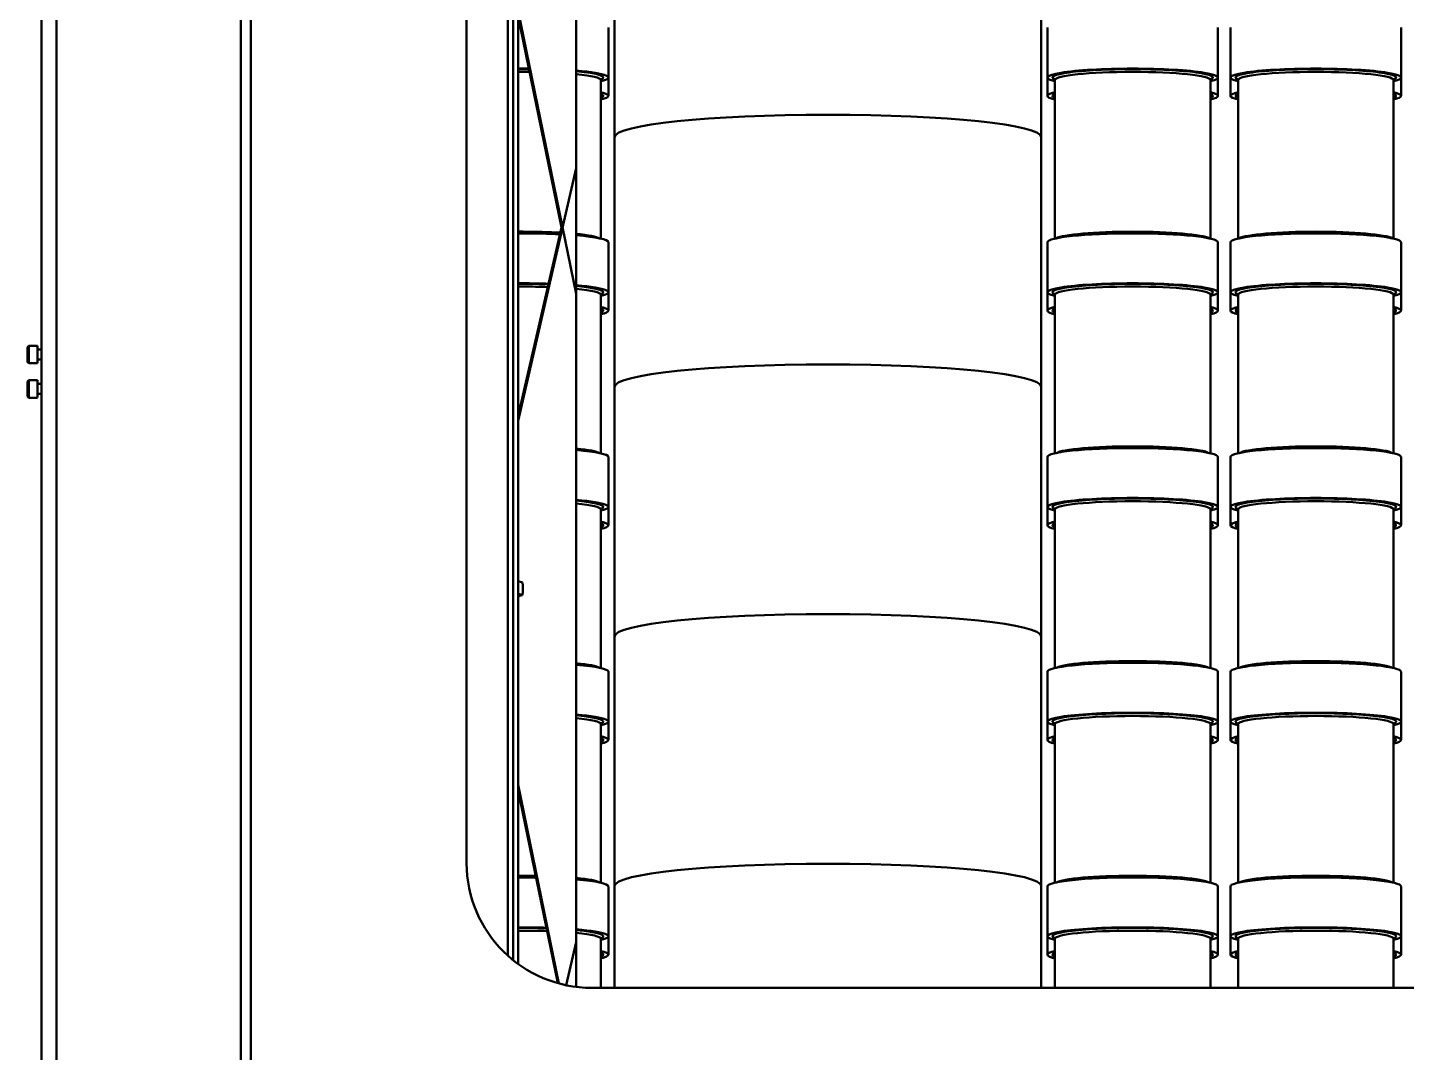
# Model space of a CAD drawing. Header units: millimetres. Extents: x 4915 to 15267, y 4787 to 10268.
# Drawn here: x 9038 to 9588, y 6570 to 6979 of the extents above; entities that cross this region are included whole.
import ezdxf

# ---------------------------------------------------------------- set-up
doc = ezdxf.new("R2010")
doc.units = ezdxf.units.MM
doc.layers.add('外形線', color=7, linetype='Continuous', lineweight=50)

msp = doc.modelspace()

# ---------------------------------------------------------------- linework, layer by layer
at = {"layer": '外形線'}
for p, q in [((9043.71, 7935.04), (9043.71, 5261.87)), ((9049.71, 5261.87), (9049.71, 7935.67)), ((9123.21, 6539.2), (9123.21, 7618.83)), ((9127.21, 6539.2), (9127.21, 7618.83)), ((9233.71, 6605.54), (9233.71, 7580.7)), ((9229.71, 6608.78), (9229.71, 7577.47)), ((9231.71, 6607.07), (9231.71, 7579.17)), ((9213.21, 6645.69), (9213.21, 7540.76)), ((9256.92, 7230.8), (9256.92, 6872.5)), ((9272.22, 7034.37), (9272.22, 6934.91)), ((9442.22, 7034.37), (9442.22, 6934.91)), ((9256.92, 6872.5), (9233.71, 6985.2)), ((9233.71, 6982.93), (9251.02, 6898.89)), ((9269.71, 6958.63), (9269.71, 6978.52)), ((9444.71, 6958.63), (9444.71, 6978.52)), ((9512.71, 6958.63), (9512.71, 6978.52)), ((9517.71, 6958.63), (9517.71, 6978.52)), ((9585.71, 6958.63), (9585.71, 6978.52)), ((9269.71, 6951.32), (9269.71, 6958.63)), ((9444.71, 6951.32), (9444.71, 6958.63)), ((9512.71, 6951.32), (9512.71, 6958.63)), ((9517.71, 6951.32), (9517.71, 6958.63)), ((9585.71, 6951.32), (9585.71, 6958.63)), ((9266.71, 6894.45), (9266.71, 6957.64)), ((9447.71, 6894.45), (9447.71, 6957.64)), ((9509.71, 6894.45), (9509.71, 6957.64)), ((9520.71, 6894.45), (9520.71, 6957.64)), ((9582.71, 6894.45), (9582.71, 6957.64)), ((9272.22, 6934.91), (9272.22, 6835.46)), ((9442.22, 6934.91), (9442.22, 6835.46)), ((9233.71, 6821.81), (9256.92, 6922.5)), ((9256.92, 6922.5), (9256.92, 6596.36)), ((9251.02, 6898.89), (9233.71, 6823.8)), ((9269.71, 6873.1), (9269.71, 6893)), ((9444.71, 6873.1), (9444.71, 6893)), ((9512.71, 6873.1), (9512.71, 6893)), ((9517.71, 6873.1), (9517.71, 6893)), ((9585.71, 6873.1), (9585.71, 6893)), ((9266.71, 6808.93), (9266.71, 6872.11)), ((9269.71, 6865.79), (9269.71, 6873.1)), ((9444.71, 6865.79), (9444.71, 6873.1)), ((9447.71, 6808.93), (9447.71, 6872.11)), ((9509.71, 6808.93), (9509.71, 6872.11)), ((9512.71, 6865.79), (9512.71, 6873.1)), ((9517.71, 6865.79), (9517.71, 6873.1)), ((9520.71, 6808.93), (9520.71, 6872.11)), ((9582.71, 6808.93), (9582.71, 6872.11)), ((9585.71, 6865.79), (9585.71, 6873.1)), ((9038.21, 6851.28), (9038.71, 6851.78)), ((9038.21, 6845.28), (9038.21, 6851.28)), ((9042.21, 6851.78), (9038.71, 6851.78)), ((9038.71, 6851.78), (9038.71, 6844.78)), ((9042.21, 6844.78), (9042.21, 6851.78)), ((9042.21, 6850.28), (9043.71, 6850.28)), ((9038.21, 6845.28), (9038.71, 6844.78)), ((9042.21, 6844.78), (9038.71, 6844.78)), ((9042.21, 6846.28), (9043.71, 6846.28)), ((9038.21, 6837.58), (9038.71, 6838.08)), ((9038.21, 6831.59), (9038.21, 6837.58)), ((9042.21, 6838.08), (9038.71, 6838.08)), ((9038.71, 6838.08), (9038.71, 6831.1)), ((9042.21, 6831.1), (9042.21, 6838.08)), ((9042.21, 6836.58), (9043.71, 6836.58)), ((9042.21, 6832.58), (9043.71, 6832.58)), ((9272.22, 6835.46), (9272.22, 6736.01)), ((9442.22, 6835.46), (9442.22, 6736.01)), ((9038.21, 6831.58), (9038.71, 6831.08)), ((9042.21, 6831.08), (9038.71, 6831.08)), ((9269.71, 6787.58), (9269.71, 6807.47)), ((9444.71, 6787.58), (9444.71, 6807.47)), ((9512.71, 6787.58), (9512.71, 6807.47)), ((9517.71, 6787.58), (9517.71, 6807.47)), ((9585.71, 6787.58), (9585.71, 6807.47)), ((9266.71, 6723.4), (9266.71, 6786.58)), ((9269.71, 6780.26), (9269.71, 6787.58)), ((9444.71, 6780.26), (9444.71, 6787.58)), ((9447.71, 6723.4), (9447.71, 6786.58)), ((9509.71, 6723.4), (9509.71, 6786.58)), ((9512.71, 6780.26), (9512.71, 6787.58)), ((9517.71, 6780.26), (9517.71, 6787.58)), ((9520.71, 6723.4), (9520.71, 6786.58)), ((9582.71, 6723.4), (9582.71, 6786.58)), ((9585.71, 6780.26), (9585.71, 6787.58)), ((9235.51, 6757.48), (9233.71, 6757.95)), ((9233.71, 6752.95), (9235.51, 6752.49)), ((9272.22, 6736.01), (9272.22, 6636.56)), ((9442.22, 6736.01), (9442.22, 6636.56)), ((9269.71, 6702.05), (9269.71, 6721.94)), ((9444.71, 6702.05), (9444.71, 6721.94)), ((9512.71, 6702.05), (9512.71, 6721.94)), ((9517.71, 6702.05), (9517.71, 6721.94)), ((9585.71, 6702.05), (9585.71, 6721.94)), ((9266.71, 6637.87), (9266.71, 6701.05)), ((9269.71, 6694.73), (9269.71, 6702.05)), ((9444.71, 6694.73), (9444.71, 6702.05)), ((9447.71, 6637.87), (9447.71, 6701.05)), ((9509.71, 6637.87), (9509.71, 6701.05)), ((9512.71, 6694.73), (9512.71, 6702.05)), ((9517.71, 6694.73), (9517.71, 6702.05)), ((9520.71, 6637.87), (9520.71, 6701.05)), ((9582.71, 6637.87), (9582.71, 6701.05)), ((9585.71, 6694.73), (9585.71, 6702.05)), ((9250.01, 6597.73), (9233.71, 6676.9)), ((9233.71, 6674.63), (9249.52, 6597.87)), ((9269.71, 6616.52), (9269.71, 6636.41)), ((9272.22, 6636.56), (9272.22, 6595.97)), ((9442.22, 6636.56), (9442.22, 6595.97)), ((9444.71, 6616.52), (9444.71, 6636.41)), ((9512.71, 6616.52), (9512.71, 6636.41)), ((9517.71, 6616.52), (9517.71, 6636.41)), ((9585.71, 6616.52), (9585.71, 6636.41)), ((9272.21, 6619), (9272.21, 6595.97)), ((9252.96, 6597.02), (9256.92, 6614.19)), ((9256.92, 6614.19), (9256.92, 6596.36)), ((9266.71, 6595.97), (9266.71, 6615.52)), ((9269.71, 6609.2), (9269.71, 6616.52)), ((9444.71, 6609.2), (9444.71, 6616.52)), ((9447.71, 6595.97), (9447.71, 6615.52)), ((9509.71, 6595.97), (9509.71, 6615.52)), ((9512.71, 6609.2), (9512.71, 6616.52)), ((9517.71, 6609.2), (9517.71, 6616.52)), ((9520.71, 6595.97), (9520.71, 6615.52)), ((9582.71, 6595.97), (9582.71, 6615.52)), ((9585.71, 6609.2), (9585.71, 6616.52)), ((9765.21, 6595.97), (9263.21, 6595.97))]:
    msp.add_line(p, q, dxfattribs=at).dxf.unprotected_set("ltscale", 0)
for points in [[(9266.83, 6958), (9266.83, 6958), (9266.83, 6958), (9266.83, 6957.99), (9266.82, 6957.99), (9266.82, 6957.98), (9266.81, 6957.97), (9266.81, 6957.96), (9266.8, 6957.95), (9266.8, 6957.94), (9266.79, 6957.93), (9266.78, 6957.92), (9266.77, 6957.9), (9266.77, 6957.89), (9266.76, 6957.87), (9266.75, 6957.85), (9266.74, 6957.83), (9266.74, 6957.81), (9266.73, 6957.79), (9266.73, 6957.77), (9266.72, 6957.74), (9266.72, 6957.72), (9266.72, 6957.69), (9266.71, 6957.67), (9266.71, 6957.64)], [(9447.71, 6957.64), (9447.71, 6957.67), (9447.71, 6957.69), (9447.71, 6957.72), (9447.71, 6957.74), (9447.7, 6957.77), (9447.7, 6957.79), (9447.69, 6957.81), (9447.68, 6957.83), (9447.68, 6957.85), (9447.67, 6957.87), (9447.66, 6957.89), (9447.65, 6957.9), (9447.65, 6957.92), (9447.64, 6957.93), (9447.63, 6957.94), (9447.63, 6957.95), (9447.62, 6957.96), (9447.61, 6957.97), (9447.61, 6957.98), (9447.6, 6957.99), (9447.6, 6957.99), (9447.6, 6958), (9447.6, 6958), (9447.59, 6958)], [(9509.83, 6958), (9509.83, 6958), (9509.83, 6958), (9509.83, 6957.99), (9509.82, 6957.99), (9509.82, 6957.98), (9509.81, 6957.97), (9509.81, 6957.96), (9509.8, 6957.95), (9509.8, 6957.94), (9509.79, 6957.93), (9509.78, 6957.92), (9509.77, 6957.9), (9509.77, 6957.89), (9509.76, 6957.87), (9509.75, 6957.85), (9509.74, 6957.83), (9509.74, 6957.81), (9509.73, 6957.79), (9509.73, 6957.77), (9509.72, 6957.74), (9509.72, 6957.72), (9509.72, 6957.69), (9509.71, 6957.67), (9509.71, 6957.64)], [(9520.71, 6957.64), (9520.71, 6957.67), (9520.71, 6957.69), (9520.71, 6957.72), (9520.71, 6957.74), (9520.7, 6957.77), (9520.7, 6957.79), (9520.69, 6957.81), (9520.68, 6957.83), (9520.68, 6957.85), (9520.67, 6957.87), (9520.66, 6957.89), (9520.65, 6957.9), (9520.65, 6957.92), (9520.64, 6957.93), (9520.63, 6957.94), (9520.63, 6957.95), (9520.62, 6957.96), (9520.61, 6957.97), (9520.61, 6957.98), (9520.6, 6957.99), (9520.6, 6957.99), (9520.6, 6958), (9520.59, 6958), (9520.59, 6958)], [(9582.83, 6958), (9582.83, 6958), (9582.83, 6958), (9582.83, 6957.99), (9582.82, 6957.99), (9582.82, 6957.98), (9582.81, 6957.97), (9582.81, 6957.96), (9582.8, 6957.95), (9582.8, 6957.94), (9582.79, 6957.93), (9582.78, 6957.92), (9582.77, 6957.9), (9582.77, 6957.89), (9582.76, 6957.87), (9582.75, 6957.85), (9582.74, 6957.83), (9582.74, 6957.81), (9582.73, 6957.79), (9582.73, 6957.77), (9582.72, 6957.74), (9582.72, 6957.72), (9582.72, 6957.69), (9582.71, 6957.67), (9582.71, 6957.64)], [(9266.83, 6950.68), (9266.83, 6950.68), (9266.83, 6950.68), (9266.83, 6950.68), (9266.82, 6950.67), (9266.82, 6950.66), (9266.81, 6950.66), (9266.81, 6950.65), (9266.8, 6950.64), (9266.8, 6950.63), (9266.79, 6950.61), (9266.78, 6950.6), (9266.77, 6950.59), (9266.77, 6950.57), (9266.76, 6950.55), (9266.75, 6950.53), (9266.74, 6950.51), (9266.74, 6950.49), (9266.73, 6950.47), (9266.73, 6950.45), (9266.72, 6950.43), (9266.72, 6950.4), (9266.72, 6950.38), (9266.71, 6950.35), (9266.71, 6950.32)], [(9447.71, 6950.32), (9447.71, 6950.35), (9447.71, 6950.38), (9447.71, 6950.4), (9447.71, 6950.42), (9447.7, 6950.45), (9447.7, 6950.47), (9447.69, 6950.49), (9447.68, 6950.51), (9447.68, 6950.53), (9447.67, 6950.55), (9447.66, 6950.57), (9447.65, 6950.58), (9447.65, 6950.6), (9447.64, 6950.61), (9447.63, 6950.63), (9447.63, 6950.64), (9447.62, 6950.65), (9447.61, 6950.66), (9447.61, 6950.66), (9447.6, 6950.67), (9447.6, 6950.67), (9447.6, 6950.68), (9447.6, 6950.68), (9447.59, 6950.68)], [(9509.83, 6950.68), (9509.83, 6950.68), (9509.83, 6950.68), (9509.83, 6950.68), (9509.82, 6950.67), (9509.82, 6950.66), (9509.81, 6950.66), (9509.81, 6950.65), (9509.8, 6950.64), (9509.8, 6950.63), (9509.79, 6950.61), (9509.78, 6950.6), (9509.77, 6950.59), (9509.77, 6950.57), (9509.76, 6950.55), (9509.75, 6950.53), (9509.74, 6950.51), (9509.74, 6950.49), (9509.73, 6950.47), (9509.73, 6950.45), (9509.72, 6950.43), (9509.72, 6950.4), (9509.72, 6950.38), (9509.71, 6950.35), (9509.71, 6950.32)], [(9520.71, 6950.32), (9520.71, 6950.35), (9520.71, 6950.38), (9520.71, 6950.4), (9520.71, 6950.42), (9520.7, 6950.45), (9520.7, 6950.47), (9520.69, 6950.49), (9520.68, 6950.51), (9520.68, 6950.53), (9520.67, 6950.55), (9520.66, 6950.57), (9520.65, 6950.58), (9520.65, 6950.6), (9520.64, 6950.61), (9520.63, 6950.63), (9520.63, 6950.64), (9520.62, 6950.65), (9520.61, 6950.66), (9520.61, 6950.66), (9520.6, 6950.67), (9520.6, 6950.67), (9520.6, 6950.68), (9520.59, 6950.68), (9520.59, 6950.68)], [(9582.83, 6950.68), (9582.83, 6950.68), (9582.83, 6950.68), (9582.83, 6950.68), (9582.82, 6950.67), (9582.82, 6950.66), (9582.81, 6950.66), (9582.81, 6950.65), (9582.8, 6950.64), (9582.8, 6950.63), (9582.79, 6950.61), (9582.78, 6950.6), (9582.77, 6950.59), (9582.77, 6950.57), (9582.76, 6950.55), (9582.75, 6950.53), (9582.74, 6950.51), (9582.74, 6950.49), (9582.73, 6950.47), (9582.73, 6950.45), (9582.72, 6950.43), (9582.72, 6950.4), (9582.72, 6950.38), (9582.71, 6950.35), (9582.71, 6950.32)], [(9266.83, 6872.47), (9266.83, 6872.47), (9266.83, 6872.47), (9266.83, 6872.46), (9266.82, 6872.46), (9266.82, 6872.45), (9266.81, 6872.44), (9266.81, 6872.44), (9266.8, 6872.43), (9266.8, 6872.41), (9266.79, 6872.4), (9266.78, 6872.39), (9266.77, 6872.37), (9266.77, 6872.36), (9266.76, 6872.34), (9266.75, 6872.32), (9266.74, 6872.3), (9266.74, 6872.28), (9266.73, 6872.26), (9266.73, 6872.24), (9266.72, 6872.21), (9266.72, 6872.19), (9266.72, 6872.16), (9266.71, 6872.14), (9266.71, 6872.11)], [(9447.71, 6872.11), (9447.71, 6872.14), (9447.71, 6872.16), (9447.71, 6872.19), (9447.71, 6872.21), (9447.7, 6872.24), (9447.7, 6872.26), (9447.69, 6872.28), (9447.68, 6872.3), (9447.68, 6872.32), (9447.67, 6872.34), (9447.66, 6872.36), (9447.65, 6872.37), (9447.65, 6872.39), (9447.64, 6872.4), (9447.63, 6872.41), (9447.63, 6872.43), (9447.62, 6872.44), (9447.61, 6872.44), (9447.61, 6872.45), (9447.6, 6872.46), (9447.6, 6872.46), (9447.6, 6872.47), (9447.6, 6872.47), (9447.59, 6872.47)], [(9509.83, 6872.47), (9509.83, 6872.47), (9509.83, 6872.47), (9509.83, 6872.46), (9509.82, 6872.46), (9509.82, 6872.45), (9509.81, 6872.44), (9509.81, 6872.44), (9509.8, 6872.43), (9509.8, 6872.41), (9509.79, 6872.4), (9509.78, 6872.39), (9509.77, 6872.37), (9509.77, 6872.36), (9509.76, 6872.34), (9509.75, 6872.32), (9509.74, 6872.3), (9509.74, 6872.28), (9509.73, 6872.26), (9509.73, 6872.24), (9509.72, 6872.21), (9509.72, 6872.19), (9509.72, 6872.16), (9509.71, 6872.14), (9509.71, 6872.11)], [(9520.71, 6872.11), (9520.71, 6872.14), (9520.71, 6872.16), (9520.71, 6872.19), (9520.71, 6872.21), (9520.7, 6872.24), (9520.7, 6872.26), (9520.69, 6872.28), (9520.68, 6872.3), (9520.68, 6872.32), (9520.67, 6872.34), (9520.66, 6872.36), (9520.65, 6872.37), (9520.65, 6872.39), (9520.64, 6872.4), (9520.63, 6872.41), (9520.63, 6872.43), (9520.62, 6872.44), (9520.61, 6872.44), (9520.61, 6872.45), (9520.6, 6872.46), (9520.6, 6872.46), (9520.6, 6872.47), (9520.59, 6872.47), (9520.59, 6872.47)], [(9582.83, 6872.47), (9582.83, 6872.47), (9582.83, 6872.47), (9582.83, 6872.46), (9582.82, 6872.46), (9582.82, 6872.45), (9582.81, 6872.44), (9582.81, 6872.44), (9582.8, 6872.43), (9582.8, 6872.41), (9582.79, 6872.4), (9582.78, 6872.39), (9582.77, 6872.37), (9582.77, 6872.36), (9582.76, 6872.34), (9582.75, 6872.32), (9582.74, 6872.3), (9582.74, 6872.28), (9582.73, 6872.26), (9582.73, 6872.24), (9582.72, 6872.21), (9582.72, 6872.19), (9582.72, 6872.16), (9582.71, 6872.14), (9582.71, 6872.11)], [(9266.83, 6865.15), (9266.83, 6865.15), (9266.83, 6865.15), (9266.83, 6865.15), (9266.82, 6865.14), (9266.82, 6865.14), (9266.81, 6865.13), (9266.81, 6865.12), (9266.8, 6865.11), (9266.8, 6865.1), (9266.79, 6865.09), (9266.78, 6865.07), (9266.77, 6865.06), (9266.77, 6865.04), (9266.76, 6865.02), (9266.75, 6865.01), (9266.74, 6864.99), (9266.74, 6864.97), (9266.73, 6864.94), (9266.73, 6864.92), (9266.72, 6864.9), (9266.72, 6864.87), (9266.72, 6864.85), (9266.71, 6864.82), (9266.71, 6864.79)], [(9447.71, 6864.79), (9447.71, 6864.82), (9447.71, 6864.85), (9447.71, 6864.87), (9447.71, 6864.9), (9447.7, 6864.92), (9447.7, 6864.94), (9447.69, 6864.96), (9447.68, 6864.98), (9447.68, 6865), (9447.67, 6865.02), (9447.66, 6865.04), (9447.65, 6865.06), (9447.65, 6865.07), (9447.64, 6865.08), (9447.63, 6865.1), (9447.63, 6865.11), (9447.62, 6865.12), (9447.61, 6865.13), (9447.61, 6865.13), (9447.6, 6865.14), (9447.6, 6865.15), (9447.6, 6865.15), (9447.6, 6865.15), (9447.59, 6865.15)], [(9509.83, 6865.15), (9509.83, 6865.15), (9509.83, 6865.15), (9509.83, 6865.15), (9509.82, 6865.14), (9509.82, 6865.14), (9509.81, 6865.13), (9509.81, 6865.12), (9509.8, 6865.11), (9509.8, 6865.1), (9509.79, 6865.09), (9509.78, 6865.07), (9509.77, 6865.06), (9509.77, 6865.04), (9509.76, 6865.02), (9509.75, 6865.01), (9509.74, 6864.99), (9509.74, 6864.97), (9509.73, 6864.94), (9509.73, 6864.92), (9509.72, 6864.9), (9509.72, 6864.87), (9509.72, 6864.85), (9509.71, 6864.82), (9509.71, 6864.79)], [(9520.71, 6864.79), (9520.71, 6864.82), (9520.71, 6864.85), (9520.71, 6864.87), (9520.71, 6864.9), (9520.7, 6864.92), (9520.7, 6864.94), (9520.69, 6864.96), (9520.68, 6864.98), (9520.68, 6865), (9520.67, 6865.02), (9520.66, 6865.04), (9520.65, 6865.06), (9520.65, 6865.07), (9520.64, 6865.08), (9520.63, 6865.1), (9520.63, 6865.11), (9520.62, 6865.12), (9520.61, 6865.13), (9520.61, 6865.13), (9520.6, 6865.14), (9520.6, 6865.15), (9520.6, 6865.15), (9520.59, 6865.15), (9520.59, 6865.15)], [(9582.83, 6865.15), (9582.83, 6865.15), (9582.83, 6865.15), (9582.83, 6865.15), (9582.82, 6865.14), (9582.82, 6865.14), (9582.81, 6865.13), (9582.81, 6865.12), (9582.8, 6865.11), (9582.8, 6865.1), (9582.79, 6865.09), (9582.78, 6865.07), (9582.77, 6865.06), (9582.77, 6865.04), (9582.76, 6865.02), (9582.75, 6865.01), (9582.74, 6864.99), (9582.74, 6864.97), (9582.73, 6864.94), (9582.73, 6864.92), (9582.72, 6864.9), (9582.72, 6864.87), (9582.72, 6864.85), (9582.71, 6864.82), (9582.71, 6864.79)], [(9266.83, 6786.94), (9266.83, 6786.94), (9266.83, 6786.94), (9266.83, 6786.93), (9266.82, 6786.93), (9266.82, 6786.92), (9266.81, 6786.92), (9266.81, 6786.91), (9266.8, 6786.9), (9266.8, 6786.89), (9266.79, 6786.87), (9266.78, 6786.86), (9266.77, 6786.84), (9266.77, 6786.83), (9266.76, 6786.81), (9266.75, 6786.79), (9266.74, 6786.77), (9266.74, 6786.75), (9266.73, 6786.73), (9266.73, 6786.71), (9266.72, 6786.69), (9266.72, 6786.66), (9266.72, 6786.64), (9266.71, 6786.61), (9266.71, 6786.58)], [(9447.71, 6786.58), (9447.71, 6786.61), (9447.71, 6786.63), (9447.71, 6786.66), (9447.71, 6786.68), (9447.7, 6786.71), (9447.7, 6786.73), (9447.69, 6786.75), (9447.68, 6786.77), (9447.68, 6786.79), (9447.67, 6786.81), (9447.66, 6786.83), (9447.65, 6786.84), (9447.65, 6786.86), (9447.64, 6786.87), (9447.63, 6786.88), (9447.63, 6786.9), (9447.62, 6786.91), (9447.61, 6786.92), (9447.61, 6786.92), (9447.6, 6786.93), (9447.6, 6786.93), (9447.6, 6786.94), (9447.6, 6786.94), (9447.59, 6786.94)], [(9509.83, 6786.94), (9509.83, 6786.94), (9509.83, 6786.94), (9509.83, 6786.93), (9509.82, 6786.93), (9509.82, 6786.92), (9509.81, 6786.92), (9509.81, 6786.91), (9509.8, 6786.9), (9509.8, 6786.89), (9509.79, 6786.87), (9509.78, 6786.86), (9509.77, 6786.84), (9509.77, 6786.83), (9509.76, 6786.81), (9509.75, 6786.79), (9509.74, 6786.77), (9509.74, 6786.75), (9509.73, 6786.73), (9509.73, 6786.71), (9509.72, 6786.69), (9509.72, 6786.66), (9509.72, 6786.64), (9509.71, 6786.61), (9509.71, 6786.58)], [(9520.71, 6786.58), (9520.71, 6786.61), (9520.71, 6786.63), (9520.71, 6786.66), (9520.71, 6786.68), (9520.7, 6786.71), (9520.7, 6786.73), (9520.69, 6786.75), (9520.68, 6786.77), (9520.68, 6786.79), (9520.67, 6786.81), (9520.66, 6786.83), (9520.65, 6786.84), (9520.65, 6786.86), (9520.64, 6786.87), (9520.63, 6786.88), (9520.63, 6786.9), (9520.62, 6786.91), (9520.61, 6786.92), (9520.61, 6786.92), (9520.6, 6786.93), (9520.6, 6786.93), (9520.6, 6786.94), (9520.59, 6786.94), (9520.59, 6786.94)], [(9582.83, 6786.94), (9582.83, 6786.94), (9582.83, 6786.94), (9582.83, 6786.93), (9582.82, 6786.93), (9582.82, 6786.92), (9582.81, 6786.92), (9582.81, 6786.91), (9582.8, 6786.9), (9582.8, 6786.89), (9582.79, 6786.87), (9582.78, 6786.86), (9582.77, 6786.84), (9582.77, 6786.83), (9582.76, 6786.81), (9582.75, 6786.79), (9582.74, 6786.77), (9582.74, 6786.75), (9582.73, 6786.73), (9582.73, 6786.71), (9582.72, 6786.69), (9582.72, 6786.66), (9582.72, 6786.64), (9582.71, 6786.61), (9582.71, 6786.58)], [(9266.83, 6779.62), (9266.83, 6779.62), (9266.83, 6779.62), (9266.83, 6779.62), (9266.82, 6779.61), (9266.82, 6779.61), (9266.81, 6779.6), (9266.81, 6779.59), (9266.8, 6779.58), (9266.8, 6779.57), (9266.79, 6779.56), (9266.78, 6779.54), (9266.77, 6779.53), (9266.77, 6779.51), (9266.76, 6779.49), (9266.75, 6779.48), (9266.74, 6779.46), (9266.74, 6779.44), (9266.73, 6779.41), (9266.73, 6779.39), (9266.72, 6779.37), (9266.72, 6779.34), (9266.72, 6779.32), (9266.71, 6779.29), (9266.71, 6779.26)], [(9447.71, 6779.26), (9447.71, 6779.29), (9447.71, 6779.32), (9447.71, 6779.34), (9447.71, 6779.37), (9447.7, 6779.39), (9447.7, 6779.41), (9447.69, 6779.43), (9447.68, 6779.46), (9447.68, 6779.47), (9447.67, 6779.49), (9447.66, 6779.51), (9447.65, 6779.53), (9447.65, 6779.54), (9447.64, 6779.56), (9447.63, 6779.57), (9447.63, 6779.58), (9447.62, 6779.59), (9447.61, 6779.6), (9447.61, 6779.61), (9447.6, 6779.61), (9447.6, 6779.62), (9447.6, 6779.62), (9447.6, 6779.62), (9447.59, 6779.62)], [(9509.83, 6779.62), (9509.83, 6779.62), (9509.83, 6779.62), (9509.83, 6779.62), (9509.82, 6779.61), (9509.82, 6779.61), (9509.81, 6779.6), (9509.81, 6779.59), (9509.8, 6779.58), (9509.8, 6779.57), (9509.79, 6779.56), (9509.78, 6779.54), (9509.77, 6779.53), (9509.77, 6779.51), (9509.76, 6779.49), (9509.75, 6779.48), (9509.74, 6779.46), (9509.74, 6779.44), (9509.73, 6779.41), (9509.73, 6779.39), (9509.72, 6779.37), (9509.72, 6779.34), (9509.72, 6779.32), (9509.71, 6779.29), (9509.71, 6779.26)], [(9520.71, 6779.26), (9520.71, 6779.29), (9520.71, 6779.32), (9520.71, 6779.34), (9520.71, 6779.37), (9520.7, 6779.39), (9520.7, 6779.41), (9520.69, 6779.43), (9520.68, 6779.46), (9520.68, 6779.47), (9520.67, 6779.49), (9520.66, 6779.51), (9520.65, 6779.53), (9520.65, 6779.54), (9520.64, 6779.56), (9520.63, 6779.57), (9520.63, 6779.58), (9520.62, 6779.59), (9520.61, 6779.6), (9520.61, 6779.61), (9520.6, 6779.61), (9520.6, 6779.62), (9520.6, 6779.62), (9520.59, 6779.62), (9520.59, 6779.62)], [(9582.83, 6779.62), (9582.83, 6779.62), (9582.83, 6779.62), (9582.83, 6779.62), (9582.82, 6779.61), (9582.82, 6779.61), (9582.81, 6779.6), (9582.81, 6779.59), (9582.8, 6779.58), (9582.8, 6779.57), (9582.79, 6779.56), (9582.78, 6779.54), (9582.77, 6779.53), (9582.77, 6779.51), (9582.76, 6779.49), (9582.75, 6779.48), (9582.74, 6779.46), (9582.74, 6779.44), (9582.73, 6779.41), (9582.73, 6779.39), (9582.72, 6779.37), (9582.72, 6779.34), (9582.72, 6779.32), (9582.71, 6779.29), (9582.71, 6779.26)], [(9235.51, 6752.49), (9235.44, 6752.48), (9235.37, 6752.46), (9235.29, 6752.45), (9235.22, 6752.43), (9235.15, 6752.41), (9235.07, 6752.39), (9235, 6752.37), (9234.93, 6752.34), (9234.85, 6752.32), (9234.78, 6752.29), (9234.7, 6752.26), (9234.63, 6752.22), (9234.55, 6752.19), (9234.48, 6752.15), (9234.4, 6752.12), (9234.33, 6752.08), (9234.25, 6752.04), (9234.17, 6751.99), (9234.1, 6751.95), (9234.02, 6751.9), (9233.94, 6751.85), (9233.87, 6751.8), (9233.79, 6751.75), (9233.71, 6751.69)], [(9266.83, 6701.41), (9266.83, 6701.41), (9266.83, 6701.41), (9266.83, 6701.41), (9266.82, 6701.4), (9266.82, 6701.39), (9266.81, 6701.39), (9266.81, 6701.38), (9266.8, 6701.37), (9266.8, 6701.36), (9266.79, 6701.34), (9266.78, 6701.33), (9266.77, 6701.32), (9266.77, 6701.3), (9266.76, 6701.28), (9266.75, 6701.26), (9266.74, 6701.24), (9266.74, 6701.22), (9266.73, 6701.2), (9266.73, 6701.18), (9266.72, 6701.16), (9266.72, 6701.13), (9266.72, 6701.11), (9266.71, 6701.08), (9266.71, 6701.05)], [(9447.71, 6701.05), (9447.71, 6701.08), (9447.71, 6701.11), (9447.71, 6701.13), (9447.71, 6701.16), (9447.7, 6701.18), (9447.7, 6701.2), (9447.69, 6701.22), (9447.68, 6701.24), (9447.68, 6701.26), (9447.67, 6701.28), (9447.66, 6701.3), (9447.65, 6701.31), (9447.65, 6701.33), (9447.64, 6701.34), (9447.63, 6701.36), (9447.63, 6701.37), (9447.62, 6701.38), (9447.61, 6701.39), (9447.61, 6701.39), (9447.6, 6701.4), (9447.6, 6701.41), (9447.6, 6701.41), (9447.6, 6701.41), (9447.59, 6701.41)], [(9509.83, 6701.41), (9509.83, 6701.41), (9509.83, 6701.41), (9509.83, 6701.41), (9509.82, 6701.4), (9509.82, 6701.39), (9509.81, 6701.39), (9509.81, 6701.38), (9509.8, 6701.37), (9509.8, 6701.36), (9509.79, 6701.34), (9509.78, 6701.33), (9509.77, 6701.32), (9509.77, 6701.3), (9509.76, 6701.28), (9509.75, 6701.26), (9509.74, 6701.24), (9509.74, 6701.22), (9509.73, 6701.2), (9509.73, 6701.18), (9509.72, 6701.16), (9509.72, 6701.13), (9509.72, 6701.11), (9509.71, 6701.08), (9509.71, 6701.05)], [(9520.71, 6701.05), (9520.71, 6701.08), (9520.71, 6701.11), (9520.71, 6701.13), (9520.71, 6701.16), (9520.7, 6701.18), (9520.7, 6701.2), (9520.69, 6701.22), (9520.68, 6701.24), (9520.68, 6701.26), (9520.67, 6701.28), (9520.66, 6701.3), (9520.65, 6701.31), (9520.65, 6701.33), (9520.64, 6701.34), (9520.63, 6701.36), (9520.63, 6701.37), (9520.62, 6701.38), (9520.61, 6701.39), (9520.61, 6701.39), (9520.6, 6701.4), (9520.6, 6701.41), (9520.6, 6701.41), (9520.59, 6701.41), (9520.59, 6701.41)], [(9582.83, 6701.41), (9582.83, 6701.41), (9582.83, 6701.41), (9582.83, 6701.41), (9582.82, 6701.4), (9582.82, 6701.39), (9582.81, 6701.39), (9582.81, 6701.38), (9582.8, 6701.37), (9582.8, 6701.36), (9582.79, 6701.34), (9582.78, 6701.33), (9582.77, 6701.32), (9582.77, 6701.3), (9582.76, 6701.28), (9582.75, 6701.26), (9582.74, 6701.24), (9582.74, 6701.22), (9582.73, 6701.2), (9582.73, 6701.18), (9582.72, 6701.16), (9582.72, 6701.13), (9582.72, 6701.11), (9582.71, 6701.08), (9582.71, 6701.05)], [(9266.83, 6694.09), (9266.83, 6694.09), (9266.83, 6694.09), (9266.83, 6694.09), (9266.82, 6694.08), (9266.82, 6694.08), (9266.81, 6694.07), (9266.81, 6694.06), (9266.8, 6694.05), (9266.8, 6694.04), (9266.79, 6694.03), (9266.78, 6694.01), (9266.77, 6694), (9266.77, 6693.98), (9266.76, 6693.97), (9266.75, 6693.95), (9266.74, 6693.93), (9266.74, 6693.91), (9266.73, 6693.89), (9266.73, 6693.86), (9266.72, 6693.84), (9266.72, 6693.81), (9266.72, 6693.79), (9266.71, 6693.76), (9266.71, 6693.74)], [(9447.71, 6693.74), (9447.71, 6693.76), (9447.71, 6693.79), (9447.71, 6693.81), (9447.71, 6693.84), (9447.7, 6693.86), (9447.7, 6693.88), (9447.69, 6693.91), (9447.68, 6693.93), (9447.68, 6693.95), (9447.67, 6693.96), (9447.66, 6693.98), (9447.65, 6694), (9447.65, 6694.01), (9447.64, 6694.03), (9447.63, 6694.04), (9447.63, 6694.05), (9447.62, 6694.06), (9447.61, 6694.07), (9447.61, 6694.08), (9447.6, 6694.08), (9447.6, 6694.09), (9447.6, 6694.09), (9447.6, 6694.09), (9447.59, 6694.09)], [(9509.83, 6694.09), (9509.83, 6694.09), (9509.83, 6694.09), (9509.83, 6694.09), (9509.82, 6694.08), (9509.82, 6694.08), (9509.81, 6694.07), (9509.81, 6694.06), (9509.8, 6694.05), (9509.8, 6694.04), (9509.79, 6694.03), (9509.78, 6694.01), (9509.77, 6694), (9509.77, 6693.98), (9509.76, 6693.97), (9509.75, 6693.95), (9509.74, 6693.93), (9509.74, 6693.91), (9509.73, 6693.89), (9509.73, 6693.86), (9509.72, 6693.84), (9509.72, 6693.81), (9509.72, 6693.79), (9509.71, 6693.76), (9509.71, 6693.74)], [(9520.71, 6693.74), (9520.71, 6693.76), (9520.71, 6693.79), (9520.71, 6693.81), (9520.71, 6693.84), (9520.7, 6693.86), (9520.7, 6693.88), (9520.69, 6693.91), (9520.68, 6693.93), (9520.68, 6693.95), (9520.67, 6693.96), (9520.66, 6693.98), (9520.65, 6694), (9520.65, 6694.01), (9520.64, 6694.03), (9520.63, 6694.04), (9520.63, 6694.05), (9520.62, 6694.06), (9520.61, 6694.07), (9520.61, 6694.08), (9520.6, 6694.08), (9520.6, 6694.09), (9520.6, 6694.09), (9520.59, 6694.09), (9520.59, 6694.09)], [(9582.83, 6694.09), (9582.83, 6694.09), (9582.83, 6694.09), (9582.83, 6694.09), (9582.82, 6694.08), (9582.82, 6694.08), (9582.81, 6694.07), (9582.81, 6694.06), (9582.8, 6694.05), (9582.8, 6694.04), (9582.79, 6694.03), (9582.78, 6694.01), (9582.77, 6694), (9582.77, 6693.98), (9582.76, 6693.97), (9582.75, 6693.95), (9582.74, 6693.93), (9582.74, 6693.91), (9582.73, 6693.89), (9582.73, 6693.86), (9582.72, 6693.84), (9582.72, 6693.81), (9582.72, 6693.79), (9582.71, 6693.76), (9582.71, 6693.74)], [(9266.83, 6615.88), (9266.83, 6615.88), (9266.83, 6615.88), (9266.83, 6615.88), (9266.82, 6615.87), (9266.82, 6615.87), (9266.81, 6615.86), (9266.81, 6615.85), (9266.8, 6615.84), (9266.8, 6615.83), (9266.79, 6615.82), (9266.78, 6615.8), (9266.77, 6615.79), (9266.77, 6615.77), (9266.76, 6615.75), (9266.75, 6615.74), (9266.74, 6615.72), (9266.74, 6615.7), (9266.73, 6615.67), (9266.73, 6615.65), (9266.72, 6615.63), (9266.72, 6615.6), (9266.72, 6615.58), (9266.71, 6615.55), (9266.71, 6615.52)], [(9447.71, 6615.52), (9447.71, 6615.55), (9447.71, 6615.58), (9447.71, 6615.6), (9447.71, 6615.63), (9447.7, 6615.65), (9447.7, 6615.67), (9447.69, 6615.69), (9447.68, 6615.71), (9447.68, 6615.73), (9447.67, 6615.75), (9447.66, 6615.77), (9447.65, 6615.79), (9447.65, 6615.8), (9447.64, 6615.81), (9447.63, 6615.83), (9447.63, 6615.84), (9447.62, 6615.85), (9447.61, 6615.86), (9447.61, 6615.87), (9447.6, 6615.87), (9447.6, 6615.88), (9447.6, 6615.88), (9447.6, 6615.88), (9447.59, 6615.88)], [(9509.83, 6615.88), (9509.83, 6615.88), (9509.83, 6615.88), (9509.83, 6615.88), (9509.82, 6615.87), (9509.82, 6615.87), (9509.81, 6615.86), (9509.81, 6615.85), (9509.8, 6615.84), (9509.8, 6615.83), (9509.79, 6615.82), (9509.78, 6615.8), (9509.77, 6615.79), (9509.77, 6615.77), (9509.76, 6615.75), (9509.75, 6615.74), (9509.74, 6615.72), (9509.74, 6615.7), (9509.73, 6615.67), (9509.73, 6615.65), (9509.72, 6615.63), (9509.72, 6615.6), (9509.72, 6615.58), (9509.71, 6615.55), (9509.71, 6615.52)], [(9520.71, 6615.52), (9520.71, 6615.55), (9520.71, 6615.58), (9520.71, 6615.6), (9520.71, 6615.63), (9520.7, 6615.65), (9520.7, 6615.67), (9520.69, 6615.69), (9520.68, 6615.71), (9520.68, 6615.73), (9520.67, 6615.75), (9520.66, 6615.77), (9520.65, 6615.79), (9520.65, 6615.8), (9520.64, 6615.81), (9520.63, 6615.83), (9520.63, 6615.84), (9520.62, 6615.85), (9520.61, 6615.86), (9520.61, 6615.87), (9520.6, 6615.87), (9520.6, 6615.88), (9520.6, 6615.88), (9520.59, 6615.88), (9520.59, 6615.88)], [(9582.83, 6615.88), (9582.83, 6615.88), (9582.83, 6615.88), (9582.83, 6615.88), (9582.82, 6615.87), (9582.82, 6615.87), (9582.81, 6615.86), (9582.81, 6615.85), (9582.8, 6615.84), (9582.8, 6615.83), (9582.79, 6615.82), (9582.78, 6615.8), (9582.77, 6615.79), (9582.77, 6615.77), (9582.76, 6615.75), (9582.75, 6615.74), (9582.74, 6615.72), (9582.74, 6615.7), (9582.73, 6615.67), (9582.73, 6615.65), (9582.72, 6615.63), (9582.72, 6615.6), (9582.72, 6615.58), (9582.71, 6615.55), (9582.71, 6615.52)], [(9266.83, 6608.57), (9266.83, 6608.57), (9266.83, 6608.56), (9266.83, 6608.56), (9266.82, 6608.55), (9266.82, 6608.55), (9266.81, 6608.54), (9266.81, 6608.53), (9266.8, 6608.52), (9266.8, 6608.51), (9266.79, 6608.5), (9266.78, 6608.48), (9266.77, 6608.47), (9266.77, 6608.45), (9266.76, 6608.44), (9266.75, 6608.42), (9266.74, 6608.4), (9266.74, 6608.38), (9266.73, 6608.36), (9266.73, 6608.33), (9266.72, 6608.31), (9266.72, 6608.29), (9266.72, 6608.26), (9266.71, 6608.23), (9266.71, 6608.21)], [(9447.71, 6608.21), (9447.71, 6608.23), (9447.71, 6608.26), (9447.71, 6608.29), (9447.71, 6608.31), (9447.7, 6608.33), (9447.7, 6608.36), (9447.69, 6608.38), (9447.68, 6608.4), (9447.68, 6608.42), (9447.67, 6608.44), (9447.66, 6608.45), (9447.65, 6608.47), (9447.65, 6608.48), (9447.64, 6608.5), (9447.63, 6608.51), (9447.63, 6608.52), (9447.62, 6608.53), (9447.61, 6608.54), (9447.61, 6608.55), (9447.6, 6608.55), (9447.6, 6608.56), (9447.6, 6608.56), (9447.6, 6608.57), (9447.59, 6608.57)], [(9509.83, 6608.57), (9509.83, 6608.57), (9509.83, 6608.56), (9509.83, 6608.56), (9509.82, 6608.55), (9509.82, 6608.55), (9509.81, 6608.54), (9509.81, 6608.53), (9509.8, 6608.52), (9509.8, 6608.51), (9509.79, 6608.5), (9509.78, 6608.48), (9509.77, 6608.47), (9509.77, 6608.45), (9509.76, 6608.44), (9509.75, 6608.42), (9509.74, 6608.4), (9509.74, 6608.38), (9509.73, 6608.36), (9509.73, 6608.33), (9509.72, 6608.31), (9509.72, 6608.29), (9509.72, 6608.26), (9509.71, 6608.23), (9509.71, 6608.21)], [(9520.71, 6608.21), (9520.71, 6608.23), (9520.71, 6608.26), (9520.71, 6608.29), (9520.71, 6608.31), (9520.7, 6608.33), (9520.7, 6608.36), (9520.69, 6608.38), (9520.68, 6608.4), (9520.68, 6608.42), (9520.67, 6608.44), (9520.66, 6608.45), (9520.65, 6608.47), (9520.65, 6608.48), (9520.64, 6608.5), (9520.63, 6608.51), (9520.63, 6608.52), (9520.62, 6608.53), (9520.61, 6608.54), (9520.61, 6608.55), (9520.6, 6608.55), (9520.6, 6608.56), (9520.6, 6608.56), (9520.59, 6608.57), (9520.59, 6608.57)], [(9582.83, 6608.57), (9582.83, 6608.57), (9582.83, 6608.56), (9582.83, 6608.56), (9582.82, 6608.55), (9582.82, 6608.55), (9582.81, 6608.54), (9582.81, 6608.53), (9582.8, 6608.52), (9582.8, 6608.51), (9582.79, 6608.5), (9582.78, 6608.48), (9582.77, 6608.47), (9582.77, 6608.45), (9582.76, 6608.44), (9582.75, 6608.42), (9582.74, 6608.4), (9582.74, 6608.38), (9582.73, 6608.36), (9582.73, 6608.33), (9582.72, 6608.31), (9582.72, 6608.29), (9582.72, 6608.26), (9582.71, 6608.23), (9582.71, 6608.21)]]:
    msp.add_lwpolyline(points, dxfattribs=at).dxf.unprotected_set("ltscale", 0)
for centre, major_axis, ratio, start_param, end_param in [((9235.71, 6958.63), (34, 0), 0.104528, 1.570796, 1.629654), ((9235.71, 6958.63), (-32, 0), 0.104528, 4.712389, 4.77493), ((9235.71, 6957.64), (31, 0), 0.104528, 1.570796, 1.635357), ((9235.71, 6958.63), (34, 0), 0.104528, 1.503934, 1.570796), ((9235.71, 6958.63), (-32, 0), 0.104528, 4.639987, 4.712389), ((9235.71, 6957.64), (31, 0), 0.104528, 1.488718, 1.570796), ((9235.71, 6958.63), (34, 0), 0.104528, 5.859949, 7.180651), ((9235.71, 6958.63), (32, 0), 0.104528, 6.035596, 7.12974), ((9235.71, 6957.64), (31, 0), 0.104528, 0, 0.817645), ((9478.71, 6958.63), (-34, 0), 0.104528, 4.712389, 6.706421), ((9478.71, 6958.63), (-32, 0), 0.104528, 4.712389, 6.530775), ((9478.71, 6957.64), (-31, 0), 0.104528, 4.712389, 6.283185), ((9478.71, 6958.63), (34, 0), 0.104528, 5.859949, 7.853982), ((9478.71, 6958.63), (32, 0), 0.104528, 6.035596, 7.853982), ((9478.71, 6957.64), (31, 0), 0.104528, 0, 1.570796), ((9551.71, 6958.63), (-34, 0), 0.104528, 4.712389, 6.706421), ((9551.71, 6958.63), (-32, 0), 0.104528, 4.712389, 6.530775), ((9551.71, 6957.64), (-31, 0), 0.104528, 4.712389, 6.283185), ((9551.71, 6958.63), (34, 0), 0.104528, 5.859949, 7.853982), ((9551.71, 6958.63), (32, 0), 0.104528, 6.035596, 7.853982), ((9551.71, 6957.64), (31, 0), 0.104528, 0, 1.570796), ((9235.71, 6951.32), (34, 0), 0.104528, 5.859949, 6.706421), ((9478.71, 6951.32), (-34, 0), 0.104528, 5.859949, 6.706421), ((9478.71, 6951.32), (34, 0), 0.104528, 5.859949, 6.706421), ((9551.71, 6951.32), (-34, 0), 0.104528, 5.859949, 6.706421), ((9551.71, 6951.32), (34, 0), 0.104528, 5.859949, 6.706421), ((9235.71, 6951.32), (32, 0), 0.104528, 6.035596, 6.533841), ((9478.71, 6951.32), (-32, 0), 0.104528, 6.03253, 6.530775), ((9478.71, 6951.32), (32, 0), 0.104528, 6.035596, 6.533841), ((9551.71, 6951.32), (-32, 0), 0.104528, 6.03253, 6.530775), ((9551.71, 6951.32), (32, 0), 0.104528, 6.035596, 6.533841), ((9357.22, 6934.91), (-85, 0), 0.104528, 3.141593, 6.283185), ((9357.22, 6934.91), (-85, 0), 0.104528, 3.141593, 6.283185), ((9235.71, 6893.99), (-31, 0), 0.104528, 4.712389, 4.77695), ((9235.71, 6893), (34, 0), 0.104528, 1.570796, 1.629654), ((9235.71, 6893.99), (-31, 0), 0.104528, 4.213572, 4.712389), ((9235.71, 6893), (34, 0), 0.104528, 1.124225, 1.570796), ((9235.71, 6893.99), (31, 0), 0.104528, 0.178052, 0.817645), ((9235.71, 6893), (34, 0), 0.104528, 0, 0.897466), ((9478.71, 6893), (-34, 0), 0.104528, 4.712389, 6.283185), ((9478.71, 6893.99), (-31, 0), 0.104528, 4.712389, 6.105134), ((9478.71, 6893.99), (31, 0), 0.104528, 0.178052, 1.570796), ((9478.71, 6893), (34, 0), 0.104528, 0, 1.570796), ((9551.71, 6893), (-34, 0), 0.104528, 4.712389, 6.283185), ((9551.71, 6893.99), (-31, 0), 0.104528, 4.712389, 6.105134), ((9551.71, 6893.99), (31, 0), 0.104528, 0.178052, 1.570796), ((9551.71, 6893), (34, 0), 0.104528, 0, 1.570796), ((9235.71, 6873.1), (34, 0), 0.104528, 1.570796, 1.629654), ((9235.71, 6873.1), (-32, 0), 0.104528, 4.712389, 4.77493), ((9235.71, 6873.1), (34, 0), 0.104528, 1.267851, 1.570796), ((9235.71, 6873.1), (-32, 0), 0.104528, 4.391501, 4.712389), ((9235.71, 6873.1), (34, 0), 0.104528, 5.859949, 7.180651), ((9478.71, 6873.1), (-34, 0), 0.104528, 4.712389, 6.706421), ((9478.71, 6873.1), (-32, 0), 0.104528, 4.712389, 6.530775), ((9478.71, 6873.1), (34, 0), 0.104528, 5.859949, 7.853982), ((9478.71, 6873.1), (32, 0), 0.104528, 6.035596, 7.853982), ((9551.71, 6873.1), (-34, 0), 0.104528, 4.712389, 6.706421), ((9551.71, 6873.1), (-32, 0), 0.104528, 4.712389, 6.530775), ((9551.71, 6873.1), (34, 0), 0.104528, 5.859949, 7.853982), ((9551.71, 6873.1), (32, 0), 0.104528, 6.035596, 7.853982), ((9235.71, 6872.11), (31, 0), 0.104528, 1.570796, 1.635357), ((9235.71, 6872.11), (31, 0), 0.104528, 1.247771, 1.570796), ((9235.71, 6873.1), (32, 0), 0.104528, 6.035596, 7.12974), ((9235.71, 6872.11), (31, 0), 0.104528, 0, 0.817645), ((9478.71, 6872.11), (-31, 0), 0.104528, 4.712389, 6.283185), ((9478.71, 6872.11), (31, 0), 0.104528, 0, 1.570796), ((9551.71, 6872.11), (-31, 0), 0.104528, 4.712389, 6.283185), ((9551.71, 6872.11), (31, 0), 0.104528, 0, 1.570796), ((9235.71, 6865.79), (34, 0), 0.104528, 5.859949, 6.706421), ((9235.71, 6865.79), (32, 0), 0.104528, 6.035596, 6.533841), ((9478.71, 6865.79), (-34, 0), 0.104528, 5.859949, 6.706421), ((9478.71, 6865.79), (-32, 0), 0.104528, 6.03253, 6.530775), ((9478.71, 6865.79), (34, 0), 0.104528, 5.859949, 6.706421), ((9478.71, 6865.79), (32, 0), 0.104528, 6.035596, 6.533841), ((9551.71, 6865.79), (-34, 0), 0.104528, 5.859949, 6.706421), ((9551.71, 6865.79), (-32, 0), 0.104528, 6.03253, 6.530775), ((9551.71, 6865.79), (34, 0), 0.104528, 5.859949, 6.706421), ((9551.71, 6865.79), (32, 0), 0.104528, 6.035596, 6.533841), ((9357.22, 6835.46), (-85, 0), 0.104528, 3.141593, 6.283185), ((9357.22, 6835.46), (-85, 0), 0.104528, 3.141593, 6.283185), ((9235.71, 6808.46), (31, 0), 0.104528, 0.178052, 0.817645), ((9235.71, 6807.47), (34, 0), 0.104528, 0, 0.897466), ((9478.71, 6807.47), (-34, 0), 0.104528, 4.712389, 6.283185), ((9478.71, 6808.46), (-31, 0), 0.104528, 4.712389, 6.105134), ((9478.71, 6808.46), (31, 0), 0.104528, 0.178052, 1.570796), ((9478.71, 6807.47), (34, 0), 0.104528, 0, 1.570796), ((9551.71, 6807.47), (-34, 0), 0.104528, 4.712389, 6.283185), ((9551.71, 6808.46), (-31, 0), 0.104528, 4.712389, 6.105134), ((9551.71, 6808.46), (31, 0), 0.104528, 0.178052, 1.570796), ((9551.71, 6807.47), (34, 0), 0.104528, 0, 1.570796), ((9235.71, 6787.58), (34, 0), 0.104528, 5.859949, 7.180651), ((9235.71, 6787.58), (32, 0), 0.104528, 6.035596, 7.12974), ((9235.71, 6786.58), (31, 0), 0.104528, 0, 0.817645), ((9478.71, 6787.58), (-34, 0), 0.104528, 4.712389, 6.706421), ((9478.71, 6787.58), (-32, 0), 0.104528, 4.712389, 6.530775), ((9478.71, 6786.58), (-31, 0), 0.104528, 4.712389, 6.283185), ((9478.71, 6787.58), (34, 0), 0.104528, 5.859949, 7.853982), ((9478.71, 6787.58), (32, 0), 0.104528, 6.035596, 7.853982), ((9478.71, 6786.58), (31, 0), 0.104528, 0, 1.570796), ((9551.71, 6787.58), (-34, 0), 0.104528, 4.712389, 6.706421), ((9551.71, 6787.58), (-32, 0), 0.104528, 4.712389, 6.530775), ((9551.71, 6786.58), (-31, 0), 0.104528, 4.712389, 6.283185), ((9551.71, 6787.58), (34, 0), 0.104528, 5.859949, 7.853982), ((9551.71, 6787.58), (32, 0), 0.104528, 6.035596, 7.853982), ((9551.71, 6786.58), (31, 0), 0.104528, 0, 1.570796), ((9235.71, 6780.26), (34, 0), 0.104528, 5.859949, 6.706421), ((9235.71, 6780.26), (32, 0), 0.104528, 6.035596, 6.533841), ((9478.71, 6780.26), (-34, 0), 0.104528, 5.859949, 6.706421), ((9478.71, 6780.26), (-32, 0), 0.104528, 6.03253, 6.530775), ((9478.71, 6780.26), (34, 0), 0.104528, 5.859949, 6.706421), ((9478.71, 6780.26), (32, 0), 0.104528, 6.035596, 6.533841), ((9551.71, 6780.26), (-34, 0), 0.104528, 5.859949, 6.706421), ((9551.71, 6780.26), (-32, 0), 0.104528, 6.03253, 6.530775), ((9551.71, 6780.26), (34, 0), 0.104528, 5.859949, 6.706421), ((9551.71, 6780.26), (32, 0), 0.104528, 6.035596, 6.533841), ((9215.01, 6754.12), (5.57, 21.54), 0.922105, 4.872858, 5.098999), ((9357.22, 6736.01), (-85, 0), 0.104528, 3.141593, 6.283185), ((9357.22, 6736.01), (-85, 0), 0.104528, 3.141593, 6.283185), ((9235.71, 6722.93), (31, 0), 0.104528, 0.178052, 0.817645), ((9235.71, 6721.94), (34, 0), 0.104528, 0, 0.897466), ((9478.71, 6721.94), (-34, 0), 0.104528, 4.712389, 6.283185), ((9478.71, 6722.93), (-31, 0), 0.104528, 4.712389, 6.105134), ((9478.71, 6722.93), (31, 0), 0.104528, 0.178052, 1.570796), ((9478.71, 6721.94), (34, 0), 0.104528, 0, 1.570796), ((9551.71, 6721.94), (-34, 0), 0.104528, 4.712389, 6.283185), ((9551.71, 6722.93), (-31, 0), 0.104528, 4.712389, 6.105134), ((9551.71, 6722.93), (31, 0), 0.104528, 0.178052, 1.570796), ((9551.71, 6721.94), (34, 0), 0.104528, 0, 1.570796), ((9478.71, 6702.05), (-34, 0), 0.104528, 4.712389, 6.706421), ((9478.71, 6702.05), (-32, 0), 0.104528, 4.712389, 6.530775), ((9478.71, 6702.05), (34, 0), 0.104528, 5.859949, 7.853982), ((9478.71, 6702.05), (32, 0), 0.104528, 6.035596, 7.853982), ((9551.71, 6702.05), (-34, 0), 0.104528, 4.712389, 6.706421), ((9551.71, 6702.05), (-32, 0), 0.104528, 4.712389, 6.530775), ((9551.71, 6702.05), (34, 0), 0.104528, 5.859949, 7.853982), ((9551.71, 6702.05), (32, 0), 0.104528, 6.035596, 7.853982), ((9235.71, 6702.05), (34, 0), 0.104528, 5.859949, 7.180651), ((9235.71, 6702.05), (32, 0), 0.104528, 6.035596, 7.12974), ((9235.71, 6701.05), (31, 0), 0.104528, 0, 0.817645), ((9478.71, 6701.05), (-31, 0), 0.104528, 4.712389, 6.283185), ((9478.71, 6701.05), (31, 0), 0.104528, 0, 1.570796), ((9551.71, 6701.05), (-31, 0), 0.104528, 4.712389, 6.283185), ((9551.71, 6701.05), (31, 0), 0.104528, 0, 1.570796), ((9235.71, 6694.73), (34, 0), 0.104528, 5.859949, 6.706421), ((9235.71, 6694.73), (32, 0), 0.104528, 6.035596, 6.533841), ((9478.71, 6694.73), (-34, 0), 0.104528, 5.859949, 6.706421), ((9478.71, 6694.73), (-32, 0), 0.104528, 6.03253, 6.530775), ((9478.71, 6694.73), (34, 0), 0.104528, 5.859949, 6.706421), ((9478.71, 6694.73), (32, 0), 0.104528, 6.035596, 6.533841), ((9551.71, 6694.73), (-34, 0), 0.104528, 5.859949, 6.706421), ((9551.71, 6694.73), (-32, 0), 0.104528, 6.03253, 6.530775), ((9551.71, 6694.73), (34, 0), 0.104528, 5.859949, 6.706421), ((9551.71, 6694.73), (32, 0), 0.104528, 6.035596, 6.533841), ((9263.21, 6645.69), (-50, 0), 0.994522, 0, 1.570796), ((9357.22, 6636.56), (-85, 0), 0.104528, 3.141593, 6.283185), ((9357.22, 6636.56), (-85, 0), 0.104528, 3.141593, 6.283185), ((9235.71, 6637.4), (-31, 0), 0.104528, 4.712389, 4.77695), ((9235.71, 6636.41), (34, 0), 0.104528, 1.570796, 1.629654), ((9235.71, 6637.4), (-31, 0), 0.104528, 4.550222, 4.712389), ((9235.71, 6636.41), (34, 0), 0.104528, 1.418888, 1.570796), ((9235.71, 6637.4), (31, 0), 0.104528, 0.178052, 0.817645), ((9478.71, 6636.41), (-34, 0), 0.104528, 4.712389, 6.283185), ((9478.71, 6637.4), (-31, 0), 0.104528, 4.712389, 6.105134), ((9478.71, 6637.4), (31, 0), 0.104528, 0.178052, 1.570796), ((9478.71, 6636.41), (34, 0), 0.104528, 0, 1.570796), ((9551.71, 6636.41), (-34, 0), 0.104528, 4.712389, 6.283185), ((9551.71, 6637.4), (-31, 0), 0.104528, 4.712389, 6.105134), ((9551.71, 6637.4), (31, 0), 0.104528, 0.178052, 1.570796), ((9551.71, 6636.41), (34, 0), 0.104528, 0, 1.570796), ((9235.71, 6636.41), (34, 0), 0.104528, 0, 0.897466), ((9235.71, 6616.52), (34, 0), 0.104528, 1.570796, 1.629654), ((9235.71, 6616.52), (-32, 0), 0.104528, 4.712389, 4.77493), ((9235.71, 6615.52), (31, 0), 0.104528, 1.570796, 1.635357), ((9235.71, 6616.52), (34, 0), 0.104528, 1.294976, 1.570796), ((9235.71, 6616.52), (-32, 0), 0.104528, 4.417359, 4.712389), ((9235.71, 6615.52), (31, 0), 0.104528, 1.2582, 1.570796), ((9235.71, 6616.52), (34, 0), 0.104528, 5.859949, 7.180651), ((9235.71, 6616.52), (32, 0), 0.104528, 6.035596, 7.12974), ((9235.71, 6615.52), (31, 0), 0.104528, 0, 0.817645), ((9357.21, 6619), (-85, 0), 0.104528, 6.27156, 6.283185), ((9478.71, 6616.52), (-34, 0), 0.104528, 4.712389, 6.706421), ((9478.71, 6616.52), (-32, 0), 0.104528, 4.712389, 6.530775), ((9478.71, 6615.52), (-31, 0), 0.104528, 4.712389, 6.283185), ((9478.71, 6616.52), (34, 0), 0.104528, 5.859949, 7.853982), ((9478.71, 6616.52), (32, 0), 0.104528, 6.035596, 7.853982), ((9478.71, 6615.52), (31, 0), 0.104528, 0, 1.570796), ((9551.71, 6616.52), (-34, 0), 0.104528, 4.712389, 6.706421), ((9551.71, 6616.52), (-32, 0), 0.104528, 4.712389, 6.530775), ((9551.71, 6615.52), (-31, 0), 0.104528, 4.712389, 6.283185), ((9551.71, 6616.52), (34, 0), 0.104528, 5.859949, 7.853982), ((9551.71, 6616.52), (32, 0), 0.104528, 6.035596, 7.853982), ((9551.71, 6615.52), (31, 0), 0.104528, 0, 1.570796), ((9235.71, 6609.2), (34, 0), 0.104528, 5.859949, 6.706421), ((9235.71, 6609.2), (32, 0), 0.104528, 6.035596, 6.533841), ((9478.71, 6609.2), (-34, 0), 0.104528, 5.859949, 6.706421), ((9478.71, 6609.2), (-32, 0), 0.104528, 6.03253, 6.530775), ((9478.71, 6609.2), (34, 0), 0.104528, 5.859949, 6.706421), ((9478.71, 6609.2), (32, 0), 0.104528, 6.035596, 6.533841), ((9551.71, 6609.2), (-34, 0), 0.104528, 5.859949, 6.706421), ((9551.71, 6609.2), (-32, 0), 0.104528, 6.03253, 6.530775), ((9551.71, 6609.2), (34, 0), 0.104528, 5.859949, 6.706421), ((9551.71, 6609.2), (32, 0), 0.104528, 6.035596, 6.533841)]:
    msp.add_ellipse(centre, major_axis=major_axis, ratio=ratio, start_param=start_param, end_param=end_param, dxfattribs=at).dxf.unprotected_set("ltscale", 0)

doc.saveas('drawing.dxf')
